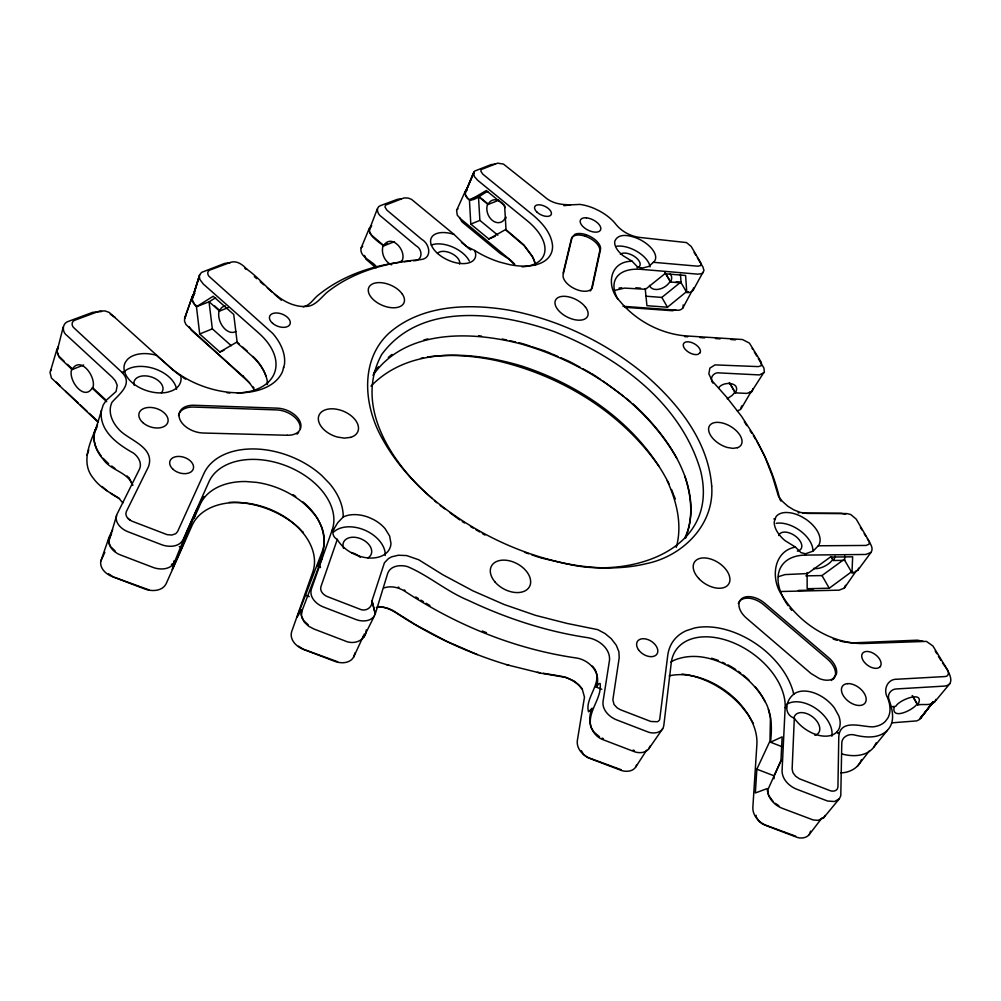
<?xml version="1.0" encoding="UTF-8"?>
<svg xmlns="http://www.w3.org/2000/svg" width="1001" height="1001" viewBox="0 0 1001 1001"><rect width="100%" height="100%" fill="white"/><g stroke="black" fill="none" stroke-linecap="round" stroke-linejoin="round"><path stroke-width="1.5" d="M845.445 585.297L844.381 588.012L856.506 570.495M641.603 268.23L648.698 266.491L653.678 262.074A22.36 11.449 27.7 0 0 637.399 238.388C630.63 235.635 618.355 232.37 614.814 241.203A22.36 11.449 27.7 0 0 623.047 255.693L632.119 261.248L637.362 266.767L641.603 268.23L641.578 269.369A50.55 26.639 28.5 0 0 617.842 299.111M805.53 553.791L800.963 552.627L795.432 547.084L784.984 540.59A25.676 14.802 33.3 0 1 774.248 521.709L775.975 516.754A25.676 14.802 33.3 0 1 786.498 512.474L790.152 512.762A25.676 14.802 33.3 0 1 801.889 516.829L805.68 519.119A25.676 14.802 33.3 0 1 818.543 545.457L813.2 551.063L805.53 553.791L805.492 555.092A58.521 34.497 34.9 0 0 788.15 605.755M844.769 555.918L844.631 560.347L833.282 560.485L831.018 556.619M794.319 718.205L794.744 718.806A28.779 18.093 37 0 0 814.163 733.871L818.643 735.297A28.779 18.093 37 0 0 838.763 715.828L834.496 708.082A28.779 18.093 37 0 0 795.845 692.867C786.548 697.772 781.894 713.738 794.319 718.205L792.129 769.093L792.967 772.672L795.57 776.163L799.411 778.791L829.591 790.465C832.719 792.079 838 791.003 837.937 786.811L838.788 736.523C840.289 718.468 861.711 726.989 872.972 726.851A41.329 25.288 37.1 0 0 885.322 721.421L887.824 718.092A41.329 25.288 37.1 0 0 887.412 697.409C883.007 689.902 887.399 678.841 896.883 679.241L945.069 676.551C948.735 676.651 949.298 672.084 947.384 669.757L932.932 646.008L926.438 641.391L862.024 643.568C829.253 643.18 798.473 622.559 781.794 594.944C770.557 579.003 773.222 551.138 795.432 547.084M867.341 538.813C869.494 542.667 874.223 547.922 870.958 552.489L857.857 570.232L854.116 572.61L851.976 572.81L852.652 556.819L830.367 557.069L807.582 573.56L785.022 574.587L778.465 576.639M192.242 299.687L199.662 274.85L201.526 272.41L224.587 263.438L230.305 262.662M101.551 311.536L92.768 312.325L68.806 321.221C62.1 322.923 61.587 331.969 67.08 335.623L112.35 377.327L115.303 380.755L117.23 385.347L116.078 391.504L106.244 400.3L103.191 404.98L95.245 430.805A50.788 33.183 17.5 0 0 103.266 459.384C110.711 470.608 128.078 471.909 132.695 485.31M773.973 778.816L774.123 775.838L781.243 760.322M781.894 746.633L770.507 742.216C772.159 728.115 771.971 713.338 764.676 700.7A63.113 41.316 35.2 0 0 755.042 686.573M768.355 709.208L770.432 717.629L769.982 741.003L756.856 769.181L755.355 792.955L767.304 788.55C767.267 797.359 774.061 805.054 781.981 808.195L813.25 819.982L818.105 820.345L823.598 817.855L839.351 798.76L840.79 795.745L841.778 743.455C841.541 737.299 848.147 733.67 853.665 734.797C864.801 737.537 878.29 739.113 887.299 730.442C895.933 721.508 892.229 708.721 888.613 698.435C887.487 693.468 891.691 688.888 896.608 688.938L944.794 686.073C957.669 684.133 946.483 667.705 942.492 663.062M459.609 217.592L461.836 221.721L500.2 253.466L509.084 259.209L514.689 264.915M101.439 410.185C98.624 430.768 117.743 444.356 133.583 453.165C138.288 456.694 142.292 463.275 139.477 469.156L117.004 514.239L108.734 541.679M97.522 424.749C90.678 441.153 79.88 462.174 93.306 478.24C99.95 487.462 110.085 492.805 119.557 498.561M108.734 538.313C107.432 546.096 113.889 552.59 120.721 555.042L152.853 567.342C160.035 570.145 170.746 569.894 174.537 562.011L187.187 530.88L196.897 509.146L193.994 518.38L200.238 504.379A65.753 44.632 20.9 0 1 245.808 481.531L256.494 482.369A65.753 44.632 20.9 0 1 312.587 512.349C326.376 527.139 327.252 549.099 317.68 566.403L320.533 567.517M112.675 529.754L109.434 536.286L100.801 561.086C99.512 568.43 106.119 574.261 112.387 576.651L144.732 588.963C151.764 591.666 162.187 591.366 166.091 583.846L192.029 525.55A64.74 44.544 20.7 0 1 268.443 508.671A64.74 44.544 20.7 0 1 312.712 572.322L291.616 631.781C289.302 639.752 296.559 646.821 303.453 649.399L334.772 661.323C340.966 663.751 349.837 663.525 353.578 657.194L363.376 636.06L362.687 636.949M810.535 831.118C809.709 837.975 800.963 839.389 795.67 836.823L766.753 825.812C759.521 822.872 752.79 816.103 752.827 807.907L756.881 744.469A62.187 41.316 35.4 0 0 728.278 692.855A62.187 41.316 35.4 0 0 669.181 675.863M58.296 346.571L56.807 350.688L58.396 355.317M56.957 351.701L63.226 326.964M401.388 198.761L397.447 199.324L380.63 205.555C375.037 207.345 377.665 214.514 381.481 216.754L415.991 245.733C422.973 249.312 423.048 261.311 413.501 260.723M858.533 568.18L857.857 570.232M364.539 255.443L365.941 259.196L376.038 267.868M601.801 689.264L596.171 687.086C602.026 673.16 589.189 659.609 575.925 657.932C514.927 649.073 456.706 625.325 405.317 591.566C399.161 587.562 391.103 585.372 383.984 587.937M467.117 189.402C464.477 190.503 464.614 193.919 465.928 196.008C470.307 206.294 481.581 193.481 487.712 191.541M495.47 164.114L491.166 164.564L474.612 171.108L465.427 192.23L465.415 194.657M116.516 515.477C114.552 523.135 121.759 529.454 128.278 531.869L161.336 544.594C168.418 547.372 179.004 547.372 183.058 539.739L208.946 481.794A66.191 44.269 21.1 0 1 286.486 465.94A66.191 44.269 21.1 0 1 332.157 530.067L311.324 589.264C309.046 597.409 316.566 604.441 323.548 607.044L355.555 619.369C362.099 622.109 372.435 621.759 375.262 613.951L387.687 573.423C390.44 565.565 400.525 564.564 407.482 566.604C428.816 575.613 446.784 591.566 468.38 600.4C506.243 618.293 546.396 631.556 587.875 637.687C598.485 639.464 610.21 648.21 609.546 659.947L602.99 701.889C602.264 710.21 609.384 717.016 616.591 719.869L647.034 731.593C652.927 734.396 662.875 733.207 663.826 725.375L671.246 662.925A63.538 40.991 35.1 0 1 731.781 642.129A63.538 40.991 35.1 0 1 785.147 707.544L782.056 771.02C782.181 779.379 789.113 786.135 796.458 789.126L827.552 801.025L834.546 801.513L839.351 798.76M676.251 547.384C682.569 525.012 676.676 501.351 667.179 480.768M636.661 764.739C634.884 771.658 625.888 772.497 620.257 770.032L590.44 758.683C583.333 755.855 576.451 749.036 577.289 740.878L584.471 697.134L582.444 689.764L578.866 684.934L574.249 681.105L566.191 677.477L540.64 673.147L506.694 664.727M371.709 225.788C363.138 232.908 379.754 242.204 383.546 245.971L394.507 241.616M377.427 208.696L369.644 228.904L369.444 231.556M174.324 560.798L172.247 569.456L181.969 547.61L193.206 518.681M333.446 529.729C331.882 533.42 333.621 537.812 337.299 539.426L337.637 540.027A29.567 19.795 24 0 0 351.902 553.027L356.644 555.217A29.567 19.795 24 0 0 390.966 543.443L389.639 536.048L385.135 528.703A29.567 19.795 24 0 0 373.711 519.644L369.094 517.504A29.567 19.795 24 0 0 343.218 516.979L337.837 522.572L333.446 529.729L332.157 530.067L333.696 529.079M563.125 273.098L571.333 238.964A15.515 8.058 26.9 0 1 587.349 237.024A15.515 8.058 26.9 0 1 599.724 251.038L591.679 288.401A15.978 8.559 27 0 1 590.165 290.966M649.949 746.133C648.198 753.152 639.113 753.828 633.495 751.351L603.891 740.014C590.878 735.722 586.699 720.107 592.117 708.207L588.538 711.824C584.096 697.134 606.156 680.255 592.342 666.103M57.032 348.911L50.05 372.585L51.414 378.015L97.985 422.122M465.152 191.504L456.606 210.423L457.282 215.177L460.372 218.668L508.896 258.796A50.588 27.728 25.2 0 1 514.664 264.126M676.213 281.756L680.743 282.132L686.786 292.517C689.702 293.055 694.056 291.616 693.455 287.963M366.253 629.917C366.003 640.803 353.728 645.107 344.995 640.903L313.876 628.991L308.621 626.188L304.479 622.322L301.977 617.867L301.138 614.364L301.676 609.722L297.022 617.279L322.435 550.963A65.728 44.582 20.9 0 0 321.721 527.189L317.83 519.081A65.728 44.582 20.9 0 0 303.053 501.964M401.814 261.399C407.62 251.001 390.916 232.632 383.546 245.971M355.117 652.777L353.578 657.194M793.806 694.181C789.739 677.252 778.816 662.762 765.928 651.401A70.958 45.608 35 0 0 694.544 628.002L686.173 630.73A70.958 45.608 35 0 0 667.705 655.693L659.672 719.619A9.359 6.319 34.2 0 1 657.319 721.734L650.825 721.471L620.42 709.734L617.229 707.945L614.038 704.516L612.862 699.787L619.194 657.82L618.893 651.714L616.316 645.295L611.273 638.713L605.004 633.52L597.685 629.642L567.041 623.423L535.648 615.39L504.104 604.491L472.998 590.878L442.905 574.799L418.681 559.747L406.619 555.568L398.285 555.23L391.554 556.869L388.513 558.52L384.422 562.787L371.984 600.75C372.722 607.607 365.54 612.099 359.622 609.058L327.652 596.721C323.811 595.245 319.632 591.391 320.858 586.899L337.299 539.426M387.387 243.531L383.283 245.17C380.58 252.49 384.434 261.686 391.579 264.84M199.662 274.85L192.567 297.36L199.324 276.226L199.837 279.429L203.366 284.084L258.896 333.22A62.225 38 19.6 0 1 237.237 393.043M86.999 455.205L88.764 449.962M935.847 699.424C933.645 706.981 923.197 703.49 917.717 704.954L912.261 695.62M193.568 294.407C190.19 298.26 193.093 303.891 196.534 306.681L209.121 301.776L215.59 297.76M192.317 298.073L193.769 295.308M108.921 539.514L111.574 533.558M184.797 317.943L192.63 295.695M249.637 382.97L185.998 324.587L184.534 321.308L184.647 318.268L192.367 296.446M100.801 561.086L104.867 552.289M369.394 228.115L361.161 247.885C358.909 256.982 372.497 260.936 376.376 266.729M825.062 815.452L823.598 817.855M56.944 351.601L59.197 357.319L72.135 369.569C80.305 354.817 97.297 377.727 92.618 388.563L106.719 401.726M861.361 759.872C858.42 768.18 849.298 772.734 840.865 772.872M737.262 410.898L740.465 409.534L741.691 405.88M473.961 171.897L465.69 191.754L473.586 172.923L474.374 176.551L477.752 180.343L527.277 220.796A51.489 27.29 25.3 0 1 522.009 266.817M729.316 382.595L735.335 392.88L746.546 393.38L751.063 392.43L764.326 371.721L763.913 368.043L758.333 358.596M684.609 538.338C694.156 518.881 691.303 495.945 684.759 476.001M685.51 538.238C704.954 487.912 668.555 436.211 632.619 403.541M57.17 349.912L58.446 347.572M193.769 517.242L196.259 511.636M197.51 508.846L199.387 504.642M363.776 635.172L364.239 634.146M894.218 706.756C890.777 721.02 913.913 709.659 917.154 703.841L912.487 695.845M184.697 318.13L185.711 316.416M920.97 717.179L919.381 719.556L916.828 720.883L891.991 722.822M95.245 430.805L96.809 427.64M585.648 234.584A15.528 8.058 26.9 0 0 574.949 234.259L572.084 237.437L563.175 274.524A15.991 8.546 27 0 0 575.875 289.276L578.465 290.215A15.991 8.546 27 0 0 592.454 286.862L600.487 249.512A15.528 8.058 26.9 0 0 588.125 235.51L585.648 234.584L584.897 236.098L585.91 234.684M363.701 637.287L374.462 615.778M622.997 306.293L676.914 310.197C680.017 310.798 684.371 308.608 683.145 304.93M735.335 392.88C741.553 382.232 723.598 380.78 718.743 387.7M693.142 290.252L703.991 270.483L702.902 266.942L697.347 257.757M317.68 566.403L322.159 557.882L301.977 610.935L301.426 615.59M682.669 308.321L692.78 289.502M465.427 192.23L466.854 190.403M400.713 262.112L401.539 260.585L402.677 261.561M50.438 371.033L51.451 369.344M841.766 753.953A47.56 29.655 37.4 0 0 873.886 747.046L876.288 742.717M741.19 408.646L750.763 392.254M173.561 562.149L174.161 561.148M369.644 228.904L370.795 227.377M752.014 391.604L752.902 388.688M635.748 766.991L646.646 750.149M596.171 687.086L598.923 683.62L600.125 683.458C602.164 698.485 587.337 711.123 590.765 726.563M648.786 748.823L662.687 728.728M917.717 704.954C926.15 689.614 899.236 699.461 895.745 706.393L891.103 706.706M361.161 247.885L361.887 246.909M831.443 680.53L836.373 674.324A19.057 11.687 36.1 0 0 828.528 657.569L764.777 603.278A18.719 11.486 34.1 0 0 743.48 597.584L741.666 598.673A18.719 11.486 34.1 0 0 746.508 618.18L810.998 673.485L819.444 678.615A19.057 11.687 36.1 0 0 832.557 679.028M373.911 372.735L378.416 366.791M372.973 375.3C405.768 328.453 472.585 331.018 522.072 344.231C584.521 362.475 643.731 400.813 676.689 458.083M809.096 834.746L822.109 817.779M932.97 702.176L920.344 718.468L933.382 701.688L920.107 718.731L932.945 702.302M857.444 766.215L869.594 750.65M873.886 747.046L887.299 730.442M934.421 702.227L949.962 683.558M763.901 372.722L759.446 374.925L719.744 372.935C713.888 371.634 708.908 378.065 712.862 383.07M171.459 564.614L172.21 563.851M703.353 272.397L701.501 273.736L697.597 274.136L641.578 269.369L640.965 268.155M370.971 386.136C409.859 346.008 473.423 351.389 522.585 366.303C583.108 386.348 639.802 426.113 669.093 483.983M844.281 588.1L839.163 590.165L780.968 591.503M675.625 309.81L672.522 310.735L624.599 307.282M870.958 552.489L865.815 554.466L805.492 555.092L804.842 553.778M457.207 209.522L457.945 208.884M362.112 246.721L362.75 246.196M645.182 288.513L646.934 305.705L667.467 307.207L686.423 291.754L688.425 291.804M194.194 293.894L194.895 293.318M388.325 357.382L391.929 354.454M645.745 296.196L661.836 297.422L680.743 282.132M807.106 572.547L807.169 588.713L829.266 588.225L851.488 571.821L852.789 571.709M805.818 575.863L821.984 575.575L842.917 560.272M786.561 706.568L785.147 707.544L786.511 707.269M196.534 306.681L213.175 296.258L233.734 314.464L237.224 342.918L250.951 355.142A61.874 38.376 19.4 0 1 265.878 375.763M469.694 200.338L486.273 190.553L504.617 205.543L506.056 230.217L524.149 245.658L532.57 256.969A51.264 27.64 25.2 0 1 535.497 265.315M196.334 305.768L199.712 333.984L219.845 352.014L236.999 341.979L239.289 344.019M468.355 198.661L469.406 199.599L470.795 224.086L488.813 238.976L505.755 229.479L523.836 244.895L532.257 256.206A51.251 27.615 25.2 0 1 535.185 264.539M727.201 398.848L732.469 395.132L734.922 392.042L729.666 383.045M749.386 392.179L750.049 391.866M770.507 742.216L782.131 736.861L780.955 760.66L767.83 789.814L768.468 794.731M219.845 352.014L224.024 350.25M488.813 238.976L495.245 236.274M199.712 333.984L212.35 328.854L231.281 345.745M470.795 224.086L479.879 220.408L497.822 235.185M122.197 372.547L124.599 371.859L122.197 372.547L74.162 328.078C71.234 326.051 71.271 321.058 75.088 320.107L99.65 311.011L105.13 310.948L109.297 312.487L172.447 369.432L180.605 375.162A69.482 42.28 19.7 0 0 282.557 371.471L284.459 364.402A69.482 42.28 19.7 0 0 272.735 333.421L209.897 277.102C207.32 275.45 206.619 270.908 210.147 269.932L230.856 262.237C236.962 260.385 242.88 264.802 246.659 269.094C263.588 280.793 275.951 301.339 297.159 305.768A19.194 11.136 21.5 0 0 304.767 306.444C314.314 307.082 320.282 298.473 326.526 292.78C353.165 271.208 387.412 262.325 420.996 259.572C432.57 258.271 429.754 243.781 421.821 239.414L386.849 210.097L384.972 207.007L385.548 205.105L404.004 197.935L408.145 198.048L411.536 199.374L454.066 234.434L466.541 246.421L474.674 250.488A57.47 30.33 25.3 0 0 499.962 262.174L509.434 264.602A57.47 30.33 25.3 0 0 552.527 245.483C551.226 232.795 542.041 222.773 532.732 214.865L482.757 174.124L480.868 171.259L481.268 169.519L497.572 163.163L503.465 164.076L544.469 196.696C554.241 205.731 567.592 205.117 579.792 204.404A32.82 16.767 26.8 0 1 594.281 208.471L599.073 210.773A32.82 16.767 26.8 0 1 616.065 224.537C621.884 231.656 630.655 236.261 639.739 237.437L686.486 242.58L691.216 246.471L701.338 263.889L700.687 265.565L697.797 266.191L653.428 262.3M72.135 369.569L83.671 364.99M209.121 301.776L219.569 311.048L228.053 307.682M478.728 196.822L488.075 204.479L498.923 200.175M470.695 199.099L477.152 196.596M614.351 290.453L624.561 288.1L645.532 289.276L664.889 273.723L685.597 275.475L686.786 292.517M423.786 340.052L427.827 338.864M420.82 358.371L423.461 357.82M376.401 607.457C382.795 606.218 389.464 608.22 394.819 611.724L415.803 624.899L446.008 641.015L477.264 654.579M303.215 306.832C310.21 305.568 313.751 298.198 319.181 294.382C342.567 275.713 371.734 265.778 401.163 262.099M563.901 205.655L570.62 205.005M632.119 261.248C609.184 261.148 605.655 286.849 619.632 300.876C635.622 320.358 659.621 333.346 684.722 335.823L742.467 339.527L749.399 343.093L761.361 362.425L761.223 365.765L758.308 366.604L714.977 364.89L709.859 368.143L708.858 373.899L712.237 380.981L726.576 397.109L741.603 416.403L754.379 436.173L764.739 456.231L772.472 476.351L778.365 495.983L782.144 501.138L787.812 506.218L793.968 509.959L800.462 512.437L807.069 513.4L846.859 513.563L850.775 514.539L856.193 519.106L869.519 541.954L869.031 544.206L866.065 545.445L818.305 545.783M619.056 288.1L621.634 287.712M404.254 261.749L410.423 261.061M798.323 590.44L813.625 590.09M302.39 531.694L303.378 532.732L298.736 527.84A71.934 49.662 20.6 0 0 229.166 502.402M774.837 518.918L773.886 518.918L774.774 519.044M802.965 513.188L841.14 513.35L845.757 514.176M283.471 368.068L283.721 367.167M684.609 336.599L687.687 336.799M700.037 337.575L704.666 337.875M715.477 338.563L720.107 338.864M730.905 339.539L735.535 339.84M378.516 606.556C384.734 606.969 390.703 609.346 395.921 612.7C430.73 635.773 468.956 653.503 509.009 665.352M461.436 242.455L466.541 246.421M635.848 287.775L640.515 288.138M665.252 272.973L670.545 282.019L681.105 282.87L680.442 274.287M795.645 836.16L762.512 823.998L758.933 821.27L756.581 817.517M621.308 769.769L587.099 757.206L583.545 754.466L581.393 750.75M568.643 564.239C630.643 578.603 720.232 550.037 700.6 470.758C680.83 402.54 617.68 356.744 554.329 331.656C499.737 312.262 420.996 300.863 381.706 354.504C353.265 406.506 392.805 464.952 432.157 498.485M337.637 661.736L303.015 649.111L298.548 646.171M478.578 335.76L481.519 336.111M148.849 589.839L114.452 577.314M537.412 672.297L540.34 672.785M543.268 673.273L559.371 675.938M798.022 512.787L798.998 512.962M560.435 676.138C568.843 677.589 576.664 682.182 582.144 688.701M502.214 339.001L506.719 340.015M509.722 340.678L515.728 342.029M518.731 342.705L521.734 343.368M540.202 557.77L567.267 564.076M246.559 268.844L244.932 268.381L246.659 269.094M922.985 641.191L917.241 640.177L855.792 642.755A58.521 34.497 34.9 0 1 847.409 642.392M633.032 750.087L634.471 750.525M454.066 234.434L453.453 234.234A24.087 13.063 24.6 0 0 430.668 242.505A24.087 13.063 24.6 0 0 457.532 263.088A24.087 13.063 24.6 0 0 474.674 250.488M711.498 658.208L718.393 660.447M523.198 343.856L530.53 346.246M531.994 346.734L545.758 351.238M524.549 552.327L528.816 553.816M531.669 554.804L538.776 557.282M179.242 546.559L181.969 547.61M304.93 594.994L309.234 596.659M756.856 769.181L774.123 775.838M317.392 565.24L320.232 566.353M482.232 631.005L486.461 632.645M839.238 733.27L836.598 732.219L839.163 733.47M398.248 587.074L398.924 587.349M547.046 351.789L550.875 353.453M552.302 354.066L557.97 356.506M560.798 357.732L569.306 361.411M113.05 576.776L108.558 573.798M602.014 738.1L603.44 738.751M722.384 662.287L725.037 663.525M110.235 314.151L115.178 317.43M122.36 372.772C133.296 384.184 119.031 394.256 112.037 402.202A44.169 28.328 17.8 0 0 120.445 431.018C130.931 440.865 155.03 447.822 148.536 466.579L126.301 511.674C124.462 516.015 128.804 520.07 132.57 521.408L167.092 534.647L171.822 535.047L175.713 533.721L177.627 531.518L203.816 473.698A73.924 49.274 21.2 0 1 321.721 475.475L329.617 483.621A73.924 49.274 21.2 0 1 343.218 516.979M569.719 361.636L580.167 367.304M582.782 368.718L590.615 372.973M110.56 493.23L119.144 498.586L122.873 502.915M462.237 521.596L464.602 522.997M470.508 526.513L473.148 528.078M475.775 529.629L479.729 531.981M482.357 533.533L484.997 535.097M415.753 596.959L418.33 598.523M420.908 600.1L423.486 601.664M426.063 603.228L429.93 605.58M778.866 805.742L775.212 803.277M599.486 736.736L594.043 732.156L591.141 727.639M404.241 589.927L404.98 590.402M591.929 373.686L600.6 379.454M603.077 381.106L623.673 396.308M440.215 505.48L444.832 508.896M449.749 512.537L459.797 519.969M111.724 466.028L114.877 468.38M189.214 326.801L191.354 330.292L243.593 376.814M127.915 518.38L130.355 520.332M626 398.185L630.668 401.964M308.321 624.949L304.191 621.083M115.165 550.975L111.136 547.109M383.283 245.17L372.397 235.873M102.089 486.473L107.019 490.753M254.342 276.601L256.694 278.653M260.222 281.731L263.751 284.822M267.28 287.9L271.984 292.017M274.337 294.069L281.394 300.237M214.714 306.018L218.193 309.109M242.717 347.072L247.285 351.138M180.605 375.162A29.417 18.343 18 0 1 172.059 390.753L168.13 392.054A29.417 18.343 18 0 1 135.135 384.935A29.417 18.343 18 0 1 125.413 362.199L127.365 359.534A29.417 18.343 18 0 1 156.381 355.267L172.61 369.569M434.459 500.6L436.761 502.715M171.972 368.994L172.447 369.432A62.225 38 19.6 0 0 180.48 375.813M64.077 361.211L59.046 356.306M67.467 364.351L71.984 368.543C66.979 379.341 84.422 402.364 92.455 387.537L105.368 399.512M60.022 386.023L56.294 382.057M65.666 391.278L78.065 402.865M80.33 404.967L87.087 411.286M89.352 413.388L98.373 421.809M108.583 463.663L103.078 458.27M773.06 801.363L768.918 795.82M127.077 475.975L128.854 477.765M252.865 356.381C260.41 363.376 266.028 372.597 267.642 382.845M195.17 304.617L196.021 305.493M242.968 376.238L242.58 375.838A60.961 38.351 19.1 0 1 253.841 389.239M253.115 386.886L254.004 387.9M467.68 198.048L465.653 195.283M509.634 259.672L509.084 259.209M371.709 235.222L369.669 232.232M659.021 466.453C621.171 411.849 560.598 375.375 496.408 360.585A181.031 112.825 27.4 0 0 427.427 356.982M129.142 478.053L132.695 485.122M194.432 303.866L192.417 300.463M752.139 348.448L752.702 349.261M303.453 619.994L301.676 616.641M780.83 500.988L780.129 499.649M744.319 421.784L746.809 425.638M750.099 430.73L751.713 433.233M753.328 435.735L755.755 439.489M110.448 546.02L108.896 542.705M694.168 252.515L695.758 255.13M754.304 351.927L756.731 355.931M860.422 527.377L861.961 529.917M864.276 533.733L865.815 536.273M935.222 651.038L936.848 653.716M938.463 656.381L940.877 660.385M753.428 723.523L747.847 714.301L740.828 705.517A69.119 46.071 35.4 0 0 681.994 674.061M844.143 559.371L851.976 572.81M664.902 272.222L670.182 281.268A11.962 7.82 -30.8 0 1 658.933 289.239A11.962 7.82 -30.8 0 1 649.524 285.385M831.218 556.806L832.794 559.509A13.601 7.007 -29.3 0 1 813.538 568.393M661.836 297.422L667.467 307.207M821.984 575.575L829.266 588.225M793.43 692.855L794.056 694.031M756.568 440.728C766.891 458.933 774.887 478.39 779.691 498.773M671.533 489.527L673.223 493.743M673.748 495.07L675.337 499.036M371.984 600.75L375.262 613.951L372.109 601.088M756.255 816.478L756.105 815.289M209.096 302.352L212.35 328.854M479.879 220.408L478.44 196.096L487.787 203.754A12.212 9.247 68.5 0 0 492.229 220.308A12.212 9.247 68.5 0 0 505.192 218.018M267.405 381.869L267.405 384.497M101.239 456.043A50.763 33.146 17.5 0 1 95.082 429.729M200.563 502.077A65.728 44.582 20.9 0 1 204.104 496.534M293.143 494.744A65.728 44.582 20.9 0 1 295.745 496.446M727.915 664.852A63.113 41.316 35.2 0 1 735.773 669.556M738.288 671.296A63.113 41.316 35.2 0 1 740.753 673.11M743.167 675.012A63.113 41.316 35.2 0 1 748.873 680.042M235.848 331.419A14.414 9.459 66 0 1 223.06 326.939A14.414 9.459 66 0 1 219.357 310.135M351.401 552.539A14.965 10.21 23.8 0 1 360.347 557.319M488.075 204.479A12.212 9.247 68.5 0 1 496.396 199.862A12.212 9.247 68.5 0 1 505.142 207.57M506.081 217.104A12.212 9.247 68.5 0 1 505.492 218.756M670.695 662.199A63.151 41.354 35.2 0 1 674.661 660.009C699.311 650.187 726.864 662.036 745.995 678.115A63.151 41.354 35.2 0 1 765.177 701.864M470.758 249.937A51.489 27.29 25.3 0 1 467.279 247.297M845.958 642.192A58.521 34.497 34.9 0 1 839.989 641.04M837.161 640.29A58.521 34.497 34.9 0 1 833.207 639.051M791.641 610.285A58.521 34.497 34.9 0 1 789.902 608.12M219.569 311.048A14.427 9.459 66 0 1 225.463 305.943M229.967 392.955A62.225 38 19.6 0 1 226.977 392.742M185.598 379.129A62.225 38 19.6 0 1 182.995 377.502M670.182 274.061A11.962 7.82 -30.8 0 1 670.545 282.019M835.009 556.206A13.614 7.007 -29.3 0 1 833.282 560.485M343.568 548.398A15.065 10.173 23.9 0 1 360.535 538.663A15.065 10.173 23.9 0 1 367.93 557.907M794.118 717.279A14.677 9.297 37.1 0 1 813.625 717.692A14.677 9.297 37.1 0 1 814.914 735.335M786.185 704.779A28.616 18.143 37.1 0 1 816.078 708.645A28.616 18.143 37.1 0 1 831.844 736.236M333.871 531.831A29.392 19.845 23.9 0 1 365.853 530.63A29.392 19.845 23.9 0 1 385.247 555.517M778.678 535.522A13.101 7.62 33.4 0 1 796.333 536.836A13.101 7.62 33.4 0 1 797.347 551.151M776.188 523.335A25.538 14.865 33.4 0 1 800.437 530.943A25.538 14.865 33.4 0 1 812.9 550.913M437.462 253.503A12.287 6.732 24.5 0 1 451.338 253.341A12.287 6.732 24.5 0 1 459.547 264.026M431.268 245.082A23.961 13.126 24.5 0 1 469.306 261.036M615.69 246.421A22.26 11.511 27.7 0 1 637.086 251.526A22.26 11.511 27.7 0 1 650.062 266.929M620.37 254.279A11.411 5.906 27.7 0 1 635.935 257.532A11.411 5.906 27.7 0 1 637.011 267.73M123.323 372.422A29.242 18.393 17.8 0 1 153.754 368.481A29.242 18.393 17.8 0 1 176.576 389.239M134.222 385.322A14.99 9.434 17.8 0 1 150.375 376.664A14.99 9.434 17.8 0 1 161.411 392.792M178.541 415.553A20.208 12.925 19 0 1 193.506 407.069L276.601 409.91A19.57 12.4 21.3 0 1 300.2 428.516M298.611 432.507A19.57 12.4 21.3 0 1 297.009 434.134M833.17 679.316A19.044 11.687 36.1 0 0 827.427 659.071L763.738 604.804A18.706 11.486 34.1 0 0 738.325 603.453M711.698 486.073C714.564 524.649 682.72 556.193 646.633 563.576A185.46 111.236 27.5 0 1 570.995 564.526C521.659 555.28 475.162 533.083 436.123 501.639A185.46 111.236 27.5 0 1 383.258 440.327C364.089 407.87 358.921 361.261 388.788 333.358C421.096 304.855 467.705 303.378 508.183 310.01C558.971 319.494 606.844 342.767 646.408 375.888C678.803 404.304 708.345 441.554 711.698 486.073M700.187 352.652L697.997 354.379A9.472 5.093 29.4 0 1 684.058 347.735A9.472 5.093 29.4 0 1 691.04 342.342L692.542 342.88A9.472 5.093 29.4 0 1 700.187 352.652M879.854 666.991L878.891 667.692A11.074 6.607 36.6 0 1 863.012 660.31A11.074 6.607 36.6 0 1 869.719 651.814L871.396 652.364A11.074 6.607 36.6 0 1 879.854 666.991M737.474 447.71L732.795 448.373L727.176 447.434A18.493 10.385 30.9 0 1 709.234 432.62A18.493 10.385 30.9 0 1 717.992 422.347L720.695 422.635A18.493 10.385 30.9 0 1 739.614 434.659A18.493 10.385 30.9 0 1 737.474 447.71M350.538 437.387L344.294 438.113L337.312 437.037A21.071 13.226 22.7 0 1 318.331 419.081A21.071 13.226 22.7 0 1 336.173 409.146L339.652 409.91A21.071 13.226 22.7 0 1 357.657 424.011A21.071 13.226 22.7 0 1 350.538 437.387M847.572 683.645L845.933 683.896A14.114 8.634 37.1 0 0 848.122 701.063A14.114 8.634 37.1 0 0 866.165 700.049A14.114 8.634 37.1 0 0 849.674 683.683L847.572 683.645M287.249 435.26L203.278 433.02A20.22 12.925 19.1 0 1 179.567 418.556A20.22 12.925 19.1 0 1 194.131 405.267L277.277 408.158A19.582 12.4 21.3 0 1 300.287 422.272A19.582 12.4 21.3 0 1 287.249 435.26M586.423 217.855L584.947 217.805A11.211 5.718 26.8 0 0 584.722 228.103A11.211 5.718 26.8 0 0 600.65 229.692A11.211 5.718 26.8 0 0 588.25 218.13L586.423 217.855M585.522 307.182L583.771 305.142A17.943 9.797 27.1 0 0 565.265 296.346A17.943 9.797 27.1 0 0 554.954 303.078L555.305 305.03A17.943 9.797 27.1 0 0 577.815 320.145A17.943 9.797 27.1 0 0 585.522 307.182M698.711 578.465L696.621 575.913A20.32 12.45 32.7 0 1 703.528 557.92A20.32 12.45 32.7 0 1 729.216 575.35L729.842 577.915A20.32 12.45 32.7 0 1 719.619 588.263A20.32 12.45 32.7 0 1 698.711 578.465M402.352 294.144L400.638 291.992A19.169 10.936 23.4 0 0 380.868 282.657A19.169 10.936 23.4 0 0 368.268 289.677L368.406 291.729A19.169 10.936 23.4 0 0 391.891 307.732A19.169 10.936 23.4 0 0 402.352 294.144M495.132 582.119L493.068 579.379A21.622 14.277 28.4 0 1 503.29 560.122A21.622 14.277 28.4 0 1 530.28 578.741L530.668 581.481A21.622 14.277 28.4 0 1 517.68 592.579A21.622 14.277 28.4 0 1 495.132 582.119M272.535 323.248A10.936 6.481 21.1 0 0 289.977 324.261A10.936 6.481 21.1 0 0 277.039 312.975A10.936 6.481 21.1 0 0 272.535 323.248M172.935 469.219A12.312 8.108 18.5 0 0 193.08 469.494A12.312 8.108 18.5 0 0 178.854 456.418A12.312 8.108 18.5 0 0 172.935 469.219M142.73 422.522A15.078 9.672 17.8 0 0 167.48 423.185A15.078 9.672 17.8 0 0 150.213 407.42A15.078 9.672 17.8 0 0 142.73 422.522M536.686 211.837A9.122 4.68 26 0 0 551.025 214.89A9.122 4.68 26 0 0 541.266 205.067A9.122 4.68 26 0 0 536.686 211.837M638.463 649.687A11.649 7.62 32.8 0 0 656.806 654.279A11.649 7.62 32.8 0 0 646.383 639.113A11.649 7.62 32.8 0 0 638.463 649.687"/></g></svg>
